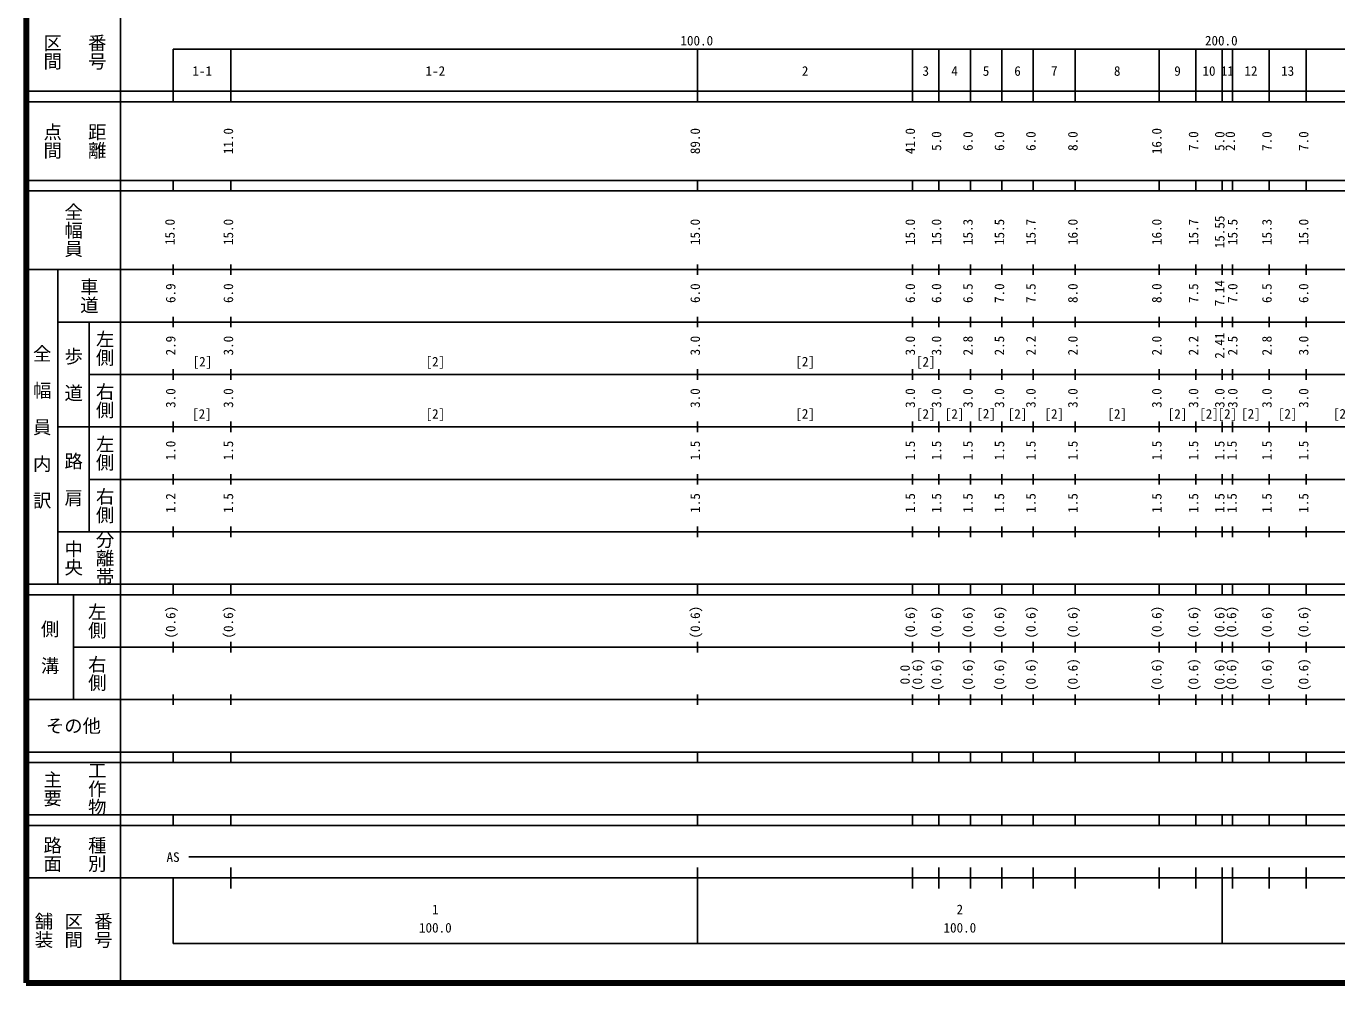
# Model space of a CAD drawing. Units: millimetres on the paper, enlarged 1000 times. Extents: x 40000 to 680000, y 20000 to 380000.
# Drawn here: x 40000 to 289866, y 20000 to 202409 of the extents above; entities that cross this region are included whole.
import ezdxf
from ezdxf.enums import TextEntityAlignment as Align

# ---------------------------------------------------------------- set-up
doc = ezdxf.new("R2010")
doc.units = ezdxf.units.MM
doc.header["$LTSCALE"] = 1000
doc.layers.add('M-TTL', color=2, linetype='Continuous', lineweight=140)
doc.layers.add('M-TTL-BAND', color=7, linetype='Continuous', lineweight=25)
doc.styles.add('@ＭＳ ゴシック', font='')
doc.styles.add('ＭＳ ゴシック', font='')
doc.styles.get('@ＭＳ ゴシック').set_extended_font_data('@MS Gothic')
doc.styles.get('ＭＳ ゴシック').set_extended_font_data('MS Gothic')

msp = doc.modelspace()

# ---------------------------------------------------------------- linework, layer by layer
at = {"layer": 'M-TTL'}
for p, q in [((40000, 380000), (40000, 20000)), ((40000, 20000), (680000, 20000))]:
    msp.add_line(p, q, dxfattribs=at)
at = {"layer": 'M-TTL-BAND'}
for p, q in [((58000, 370000), (58000, 20000)), ((68000, 198000), (579000, 198000)), ((68000, 198000), (68000, 188000)), ((79000, 188000), (79000, 198000)), ((168000, 188000), (168000, 198000)), ((209000, 188000), (209000, 198000)), ((214000, 188000), (214000, 198000)), ((220000, 188000), (220000, 198000)), ((226000, 188000), (226000, 198000)), ((232000, 188000), (232000, 198000)), ((240000, 188000), (240000, 198000)), ((256000, 188000), (256000, 198000)), ((263000, 188000), (263000, 198000)), ((268000, 188000), (268000, 198000)), ((270000, 188000), (270000, 198000)), ((277000, 188000), (277000, 198000)), ((284000, 188000), (284000, 198000)), ((40000, 190000), (579000, 190000)), ((40000, 188000), (579000, 188000)), ((40000, 173000), (579000, 173000)), ((68000, 171000), (68000, 173000)), ((79000, 171000), (79000, 173000)), ((168000, 171000), (168000, 173000)), ((209000, 171000), (209000, 173000)), ((214000, 171000), (214000, 173000)), ((220000, 171000), (220000, 173000)), ((226000, 171000), (226000, 173000)), ((232000, 171000), (232000, 173000)), ((240000, 171000), (240000, 173000)), ((256000, 171000), (256000, 173000)), ((263000, 171000), (263000, 173000)), ((268000, 171000), (268000, 173000)), ((270000, 171000), (270000, 173000)), ((277000, 171000), (277000, 173000)), ((284000, 171000), (284000, 173000)), ((40000, 171000), (579000, 171000)), ((40000, 156000), (579000, 156000)), ((46000, 96000), (46000, 156000)), ((68000, 155000), (68000, 157000)), ((79000, 155000), (79000, 157000)), ((168000, 155000), (168000, 157000)), ((209000, 155000), (209000, 157000)), ((214000, 155000), (214000, 157000)), ((220000, 155000), (220000, 157000)), ((226000, 155000), (226000, 157000)), ((232000, 155000), (232000, 157000)), ((240000, 155000), (240000, 157000)), ((256000, 155000), (256000, 157000)), ((263000, 155000), (263000, 157000)), ((268000, 155000), (268000, 157000)), ((270000, 155000), (270000, 157000)), ((277000, 155000), (277000, 157000)), ((284000, 155000), (284000, 157000)), ((46000, 146000), (579000, 146000)), ((52000, 146000), (52000, 106000)), ((68000, 145000), (68000, 147000)), ((79000, 145000), (79000, 147000)), ((168000, 145000), (168000, 147000)), ((209000, 145000), (209000, 147000)), ((214000, 145000), (214000, 147000)), ((220000, 145000), (220000, 147000)), ((226000, 145000), (226000, 147000)), ((232000, 145000), (232000, 147000)), ((240000, 145000), (240000, 147000)), ((256000, 145000), (256000, 147000)), ((263000, 145000), (263000, 147000)), ((268000, 145000), (268000, 147000)), ((270000, 145000), (270000, 147000)), ((277000, 145000), (277000, 147000)), ((284000, 145000), (284000, 147000)), ((52000, 136000), (579000, 136000)), ((68000, 135000), (68000, 137000)), ((79000, 135000), (79000, 137000)), ((168000, 135000), (168000, 137000)), ((209000, 135000), (209000, 137000)), ((214000, 135000), (214000, 137000)), ((220000, 135000), (220000, 137000)), ((226000, 135000), (226000, 137000)), ((232000, 135000), (232000, 137000)), ((240000, 135000), (240000, 137000)), ((256000, 135000), (256000, 137000)), ((263000, 135000), (263000, 137000)), ((268000, 135000), (268000, 137000)), ((270000, 135000), (270000, 137000)), ((277000, 135000), (277000, 137000)), ((284000, 135000), (284000, 137000)), ((46000, 126000), (579000, 126000)), ((68000, 125000), (68000, 127000)), ((79000, 125000), (79000, 127000)), ((168000, 125000), (168000, 127000)), ((209000, 125000), (209000, 127000)), ((214000, 125000), (214000, 127000)), ((220000, 125000), (220000, 127000)), ((226000, 125000), (226000, 127000)), ((232000, 125000), (232000, 127000)), ((240000, 125000), (240000, 127000)), ((256000, 125000), (256000, 127000)), ((263000, 125000), (263000, 127000)), ((268000, 125000), (268000, 127000)), ((270000, 125000), (270000, 127000)), ((277000, 125000), (277000, 127000)), ((284000, 125000), (284000, 127000)), ((52000, 116000), (579000, 116000)), ((68000, 115000), (68000, 117000)), ((79000, 115000), (79000, 117000)), ((168000, 115000), (168000, 117000)), ((209000, 115000), (209000, 117000)), ((214000, 115000), (214000, 117000)), ((220000, 115000), (220000, 117000)), ((226000, 115000), (226000, 117000)), ((232000, 115000), (232000, 117000)), ((240000, 115000), (240000, 117000)), ((256000, 115000), (256000, 117000)), ((263000, 115000), (263000, 117000)), ((268000, 115000), (268000, 117000)), ((270000, 115000), (270000, 117000)), ((277000, 115000), (277000, 117000)), ((284000, 115000), (284000, 117000)), ((46000, 106000), (579000, 106000)), ((68000, 105000), (68000, 107000)), ((79000, 105000), (79000, 107000)), ((168000, 105000), (168000, 107000)), ((209000, 105000), (209000, 107000)), ((214000, 105000), (214000, 107000)), ((220000, 105000), (220000, 107000)), ((226000, 105000), (226000, 107000)), ((232000, 105000), (232000, 107000)), ((240000, 105000), (240000, 107000)), ((256000, 105000), (256000, 107000)), ((263000, 105000), (263000, 107000)), ((268000, 105000), (268000, 107000)), ((270000, 105000), (270000, 107000)), ((277000, 105000), (277000, 107000)), ((284000, 105000), (284000, 107000)), ((40000, 96000), (579000, 96000)), ((68000, 94000), (68000, 96000)), ((79000, 94000), (79000, 96000)), ((168000, 94000), (168000, 96000)), ((209000, 94000), (209000, 96000)), ((214000, 94000), (214000, 96000)), ((220000, 94000), (220000, 96000)), ((226000, 94000), (226000, 96000)), ((232000, 94000), (232000, 96000)), ((240000, 94000), (240000, 96000)), ((256000, 94000), (256000, 96000)), ((263000, 94000), (263000, 96000)), ((268000, 94000), (268000, 96000)), ((270000, 94000), (270000, 96000)), ((277000, 94000), (277000, 96000)), ((284000, 94000), (284000, 96000)), ((40000, 94000), (579000, 94000)), ((49000, 94000), (49000, 74000)), ((68000, 83000), (68000, 85000)), ((79000, 83000), (79000, 85000)), ((168000, 83000), (168000, 85000)), ((209000, 83000), (209000, 85000)), ((214000, 83000), (214000, 85000)), ((220000, 83000), (220000, 85000)), ((226000, 83000), (226000, 85000)), ((232000, 83000), (232000, 85000)), ((240000, 83000), (240000, 85000)), ((256000, 83000), (256000, 85000)), ((263000, 83000), (263000, 85000)), ((268000, 83000), (268000, 85000)), ((270000, 83000), (270000, 85000)), ((277000, 83000), (277000, 85000)), ((284000, 83000), (284000, 85000)), ((49000, 84000), (579000, 84000)), ((68000, 73000), (68000, 75000)), ((79000, 73000), (79000, 75000)), ((168000, 73000), (168000, 75000)), ((209000, 73000), (209000, 75000)), ((214000, 73000), (214000, 75000)), ((220000, 73000), (220000, 75000)), ((226000, 73000), (226000, 75000)), ((232000, 73000), (232000, 75000)), ((240000, 73000), (240000, 75000)), ((256000, 73000), (256000, 75000)), ((263000, 73000), (263000, 75000)), ((268000, 73000), (268000, 75000)), ((270000, 73000), (270000, 75000)), ((277000, 73000), (277000, 75000)), ((284000, 73000), (284000, 75000)), ((40000, 74000), (579000, 74000)), ((40000, 64000), (579000, 64000)), ((68000, 62000), (68000, 64000)), ((79000, 62000), (79000, 64000)), ((168000, 62000), (168000, 64000)), ((209000, 62000), (209000, 64000)), ((214000, 62000), (214000, 64000)), ((220000, 62000), (220000, 64000)), ((226000, 62000), (226000, 64000)), ((232000, 62000), (232000, 64000)), ((240000, 62000), (240000, 64000)), ((256000, 62000), (256000, 64000)), ((263000, 62000), (263000, 64000)), ((268000, 62000), (268000, 64000)), ((270000, 62000), (270000, 64000)), ((277000, 62000), (277000, 64000)), ((284000, 62000), (284000, 64000)), ((40000, 62000), (579000, 62000)), ((40000, 52000), (579000, 52000)), ((40000, 50000), (579000, 50000)), ((68000, 50000), (68000, 52000)), ((79000, 50000), (79000, 52000)), ((168000, 50000), (168000, 52000)), ((209000, 50000), (209000, 52000)), ((214000, 50000), (214000, 52000)), ((220000, 50000), (220000, 52000)), ((226000, 50000), (226000, 52000)), ((232000, 50000), (232000, 52000)), ((240000, 50000), (240000, 52000)), ((256000, 50000), (256000, 52000)), ((263000, 50000), (263000, 52000)), ((268000, 50000), (268000, 52000)), ((270000, 50000), (270000, 52000)), ((277000, 50000), (277000, 52000)), ((284000, 50000), (284000, 52000)), ((71000, 44000), (565000, 44000)), ((40000, 40000), (579000, 40000)), ((68000, 40000), (68000, 27500)), ((79000, 38000), (79000, 42000)), ((168000, 27500), (168000, 42000)), ((209000, 38000), (209000, 42000)), ((214000, 38000), (214000, 42000)), ((220000, 38000), (220000, 42000)), ((226000, 38000), (226000, 42000)), ((232000, 38000), (232000, 42000)), ((240000, 38000), (240000, 42000)), ((256000, 38000), (256000, 42000)), ((263000, 38000), (263000, 42000)), ((268000, 27500), (268000, 42000)), ((270000, 38000), (270000, 42000)), ((277000, 38000), (277000, 42000)), ((284000, 38000), (284000, 42000)), ((68000, 27500), (579000, 27500))]:
    msp.add_line(p, q, dxfattribs=at)

# ---------------------------------------------------------------- texts
at = {"layer": 'M-TTL-BAND', "style": '@ＭＳ ゴシック'}
for s, p in [('区間', (45000, 197500)), ('番号', (53500, 197500)), ('点間', (45000, 180500)), ('距離', (53500, 180500)), ('全幅員', (49000, 163500)), ('車道', (52000, 151000)), ('左側', (55000, 141000)), ('全\u3000幅\u3000員\u3000内\u3000訳', (43000, 126000)), ('歩\u3000道', (49000, 136000)), ('右側', (55000, 131000)), ('左側', (55000, 121000)), ('路\u3000肩', (49000, 116000)), ('右側', (55000, 111000)), ('分離帯', (55000, 101000)), ('中央', (49000, 101000)), ('左側', (53500, 89000)), ('側\u3000溝', (44500, 84000)), ('右側', (53500, 79000)), ('主要', (45000, 57000)), ('工作物', (53500, 57000)), ('路面', (45000, 44500)), ('種別', (53500, 44500)), ('舗装', (43333, 30000)), ('区間', (49000, 30000)), ('番号', (54667, 30000))]:
    msp.add_text(s, height=2566, rotation=270, dxfattribs=at).set_placement(p, align=Align.MIDDLE_CENTER)
at = {"layer": 'M-TTL-BAND', "style": 'ＭＳ ゴシック'}
for s, p in [('100.0', (167844, 198195)), ('200.0', (267844, 198195)), ('1-1', (73558, 192405)), ('1-2', (118000, 192405)), ('2', (188500, 192405)), ('3', (211500, 192405)), ('4', (217000, 192405)), ('5', (223000, 192405)), ('6', (229000, 192405)), ('7', (236000, 192405)), ('8', (248000, 192405)), ('9', (259500, 192405)), ('10', (265500, 192405)), ('11', (269000, 192405)), ('12', (273500, 192405)), ('13', (280500, 192405)), ('[2]', (73591, 136972)), ('[2]', (118000, 136972)), ('[2]', (188500, 136997)), ('[2]', (211500, 136968)), ('[2]', (73498, 127002)), ('[2]', (118000, 127002)), ('[2]', (188500, 127031)), ('[2]', (211500, 127010)), ('[2]', (217000, 127010)), ('[2]', (223000, 127062)), ('[2]', (229000, 127010)), ('[2]', (236000, 127010)), ('[2]', (248000, 127010)), ('[2]', (259500, 127010)), ('[2]', (265500, 127010)), ('[2]', (269000, 127010)), ('[2]', (273500, 127036)), ('[2]', (280500, 127036)), ('[2]', (291000, 127036)), ('AS', (68000, 42500)), ('1', (118000, 32523)), ('2', (218000, 32523)), ('100.0', (118000, 29033)), ('100.0', (218000, 29033))]:
    msp.add_text(s, height=1833, dxfattribs=at).set_placement(p, align=Align.BOTTOM_CENTER)
for s, p in [('11.0', (80000, 180500)), ('89.0', (169000, 180500)), ('41.0', (210000, 180500)), ('16.0', (257000, 180500)), ('5.0', (215000, 180500)), ('6.0', (221000, 180500)), ('6.0', (227000, 180500)), ('6.0', (233000, 180500)), ('8.0', (241000, 180500)), ('7.0', (264000, 180500)), ('5.0', (269000, 180500)), ('2.0', (271000, 180500)), ('7.0', (278000, 180500)), ('7.0', (285000, 180500)), ('15.0', (68861, 163175)), ('15.0', (80000, 163174)), ('15.0', (169000, 163174)), ('15.0', (210000, 163174)), ('15.0', (215000, 163174)), ('15.3', (221000, 163174)), ('15.5', (227000, 163174)), ('15.7', (233000, 163174)), ('16.0', (241000, 163174)), ('16.0', (257000, 163174)), ('15.7', (264000, 163174)), ('15.55', (269000, 163174)), ('15.5', (271476, 163174)), ('15.3', (278000, 163174)), ('15.0', (285000, 163174)), ('6.9', (69000, 151500)), ('6.0', (80000, 151500)), ('6.0', (169000, 151500)), ('6.0', (210000, 151500)), ('6.0', (215000, 151500)), ('6.5', (221000, 151500)), ('7.0', (227000, 151500)), ('7.5', (233000, 151500)), ('8.0', (241000, 151500)), ('8.0', (257000, 151500)), ('7.5', (264000, 151500)), ('7.14', (269000, 151500)), ('7.0', (271476, 151500)), ('6.5', (278000, 151500)), ('6.0', (285000, 151500)), ('2.9', (69000, 141500)), ('3.0', (80000, 141500)), ('3.0', (169000, 141500)), ('3.0', (210000, 141500)), ('3.0', (215000, 141500)), ('2.8', (221000, 141500)), ('2.5', (227000, 141500)), ('2.2', (233000, 141500)), ('2.0', (241000, 141500)), ('2.0', (257000, 141500)), ('2.2', (264000, 141500)), ('2.41', (269000, 141500)), ('2.5', (271476, 141500)), ('2.8', (278000, 141500)), ('3.0', (285000, 141500)), ('3.0', (69000, 131500)), ('3.0', (80000, 131500)), ('3.0', (169000, 131500)), ('3.0', (210000, 131500)), ('3.0', (215000, 131500)), ('3.0', (221000, 131500)), ('3.0', (227000, 131500)), ('3.0', (233000, 131500)), ('3.0', (241000, 131500)), ('3.0', (257000, 131500)), ('3.0', (264000, 131500)), ('3.0', (269000, 131500)), ('3.0', (271476, 131500)), ('3.0', (278000, 131500)), ('3.0', (285000, 131500)), ('1.0', (69000, 121500)), ('1.5', (80000, 121500)), ('1.5', (169000, 121500)), ('1.5', (210000, 121500)), ('1.5', (215000, 121500)), ('1.5', (221000, 121500)), ('1.5', (227000, 121500)), ('1.5', (233000, 121500)), ('1.5', (241000, 121500)), ('1.5', (257000, 121500)), ('1.5', (264000, 121500)), ('1.5', (269000, 121500)), ('1.5', (271334, 121500)), ('1.5', (278000, 121500)), ('1.5', (285000, 121500)), ('1.2', (69000, 111500)), ('1.5', (80000, 111500)), ('1.5', (169000, 111500)), ('1.5', (210000, 111500)), ('1.5', (215000, 111500)), ('1.5', (221000, 111500)), ('1.5', (227000, 111500)), ('1.5', (233000, 111500)), ('1.5', (241000, 111500)), ('1.5', (257000, 111500)), ('1.5', (264000, 111500)), ('1.5', (269000, 111500)), ('1.5', (271334, 111500)), ('1.5', (278000, 111500)), ('1.5', (285000, 111500)), ('(0.6)', (69000, 88764)), ('(0.6)', (80000, 88764)), ('(0.6)', (169000, 88764)), ('(0.6)', (210000, 88764)), ('(0.6)', (215000, 88764)), ('(0.6)', (221000, 88764)), ('(0.6)', (227000, 88764)), ('(0.6)', (233000, 88764)), ('(0.6)', (241000, 88764)), ('(0.6)', (257000, 88764)), ('(0.6)', (264000, 88764)), ('(0.6)', (269000, 88764)), ('(0.6)', (271234, 88764)), ('(0.6)', (278000, 88764)), ('(0.6)', (285000, 88764)), ('0.0', (209000, 78764)), ('(0.6)', (211370, 78764)), ('(0.6)', (215000, 78764)), ('(0.6)', (221000, 78764)), ('(0.6)', (227000, 78764)), ('(0.6)', (233000, 78764)), ('(0.6)', (241000, 78764)), ('(0.6)', (257000, 78764)), ('(0.6)', (264000, 78764)), ('(0.6)', (269000, 78764)), ('(0.6)', (271234, 78764)), ('(0.6)', (278000, 78764)), ('(0.6)', (285000, 78764))]:
    msp.add_text(s, height=1833, rotation=90, dxfattribs=at).set_placement(p, align=Align.BOTTOM_CENTER)
msp.add_text('その他', height=2566, dxfattribs=at).set_placement((49000, 69000), align=Align.MIDDLE_CENTER)

doc.saveas('drawing.dxf')
